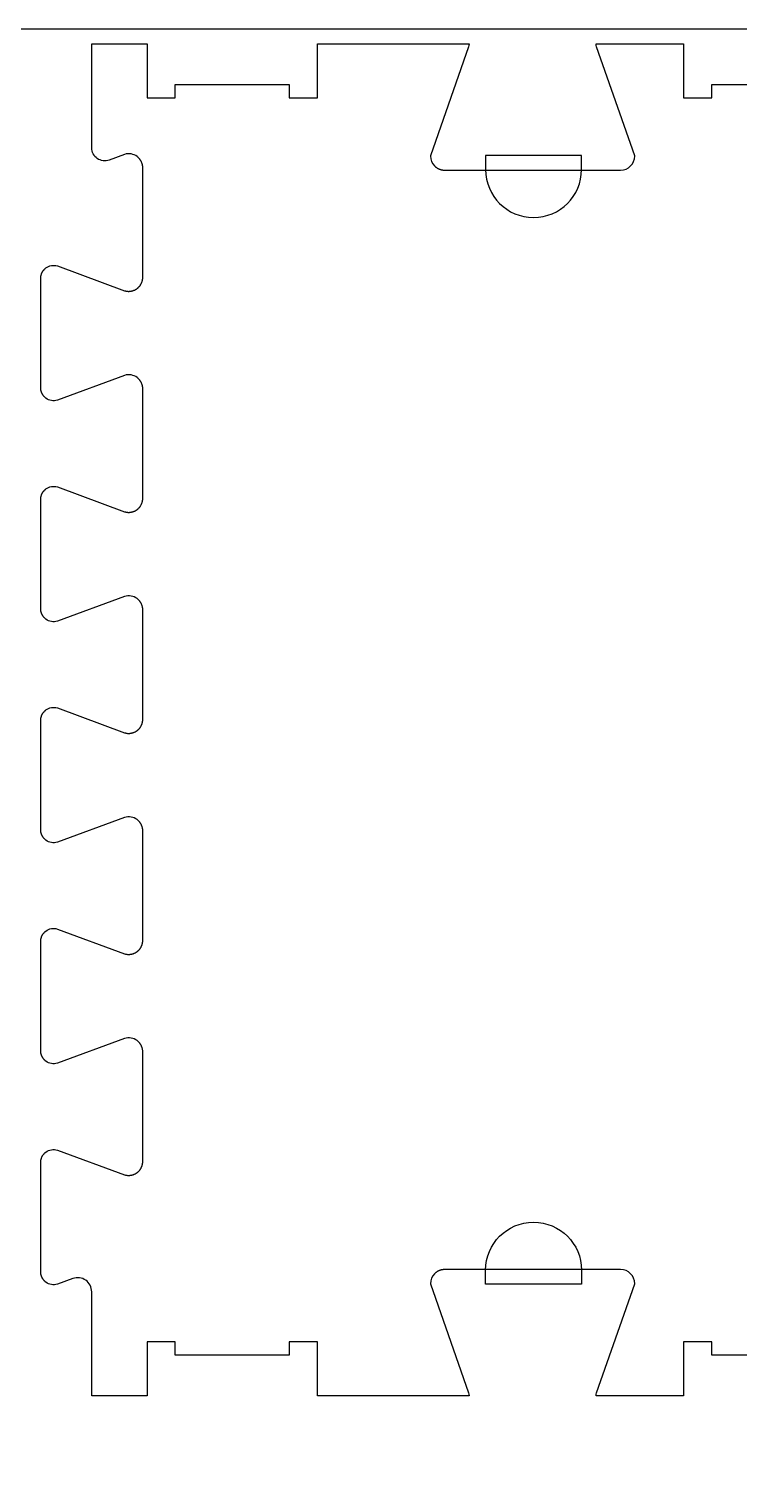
# Model space of a CAD drawing. Extents: x 0 to 4485, y 0 to 17041.
# Drawn here: x 1309 to 1623, y 11251 to 11896 of the extents above; entities that cross this region are included whole.
import ezdxf

# ---------------------------------------------------------------- set-up
doc = ezdxf.new("R2010")
doc.units = 0
for name, color, linetype in [('0_SHEET_SPRUCEPLY_2440X122', 1, 'CONTINUOUS'), ('4_ANYTOOL_CUTTHROUGH_OUTSI', 5, 'CONTINUOUS'), ('5_ANYTOOL_HALF_MILL_9MM_IN', 3, 'CONTINUOUS')]:
    doc.layers.add(name, color=color, linetype=linetype)

msp = doc.modelspace()

# ---------------------------------------------------------------- linework, layer by layer
at = {"layer": '0_SHEET_SPRUCEPLY_2440X122'}
msp.add_lwpolyline([(371.7, 11895.62), (371.7, 10675.62), (2811.7, 10675.62), (2811.7, 11895.62)], close=True, dxfattribs=at)
at = {"layer": '4_ANYTOOL_CUTTHROUGH_OUTSI', "color": 5}
msp.add_lwpolyline([(1661.63, 11307.58), (1611.13, 11307.58), (1611.13, 11313.58), (1598.63, 11313.58), (1598.63, 11313.33), (1598.63, 11289.58), (1559.83, 11289.58), (1559.83, 11289.58, -0.061485), (1560.06, 11290.97), (1576.96, 11339.25), (1576.97, 11339.29), (1576.97, 11339.33), (1576.97, 11339.33, 0.414214), (1570.72, 11345.58), (1492.72, 11345.58), (1492.57, 11345.58), (1492.42, 11345.57), (1492.27, 11345.56), (1492.12, 11345.55), (1491.97, 11345.53), (1491.82, 11345.51), (1491.67, 11345.49), (1491.52, 11345.46), (1491.37, 11345.43), (1491.21, 11345.4), (1491.07, 11345.36), (1490.92, 11345.31), (1490.77, 11345.27), (1490.62, 11345.22), (1490.48, 11345.16), (1490.33, 11345.1), (1490.19, 11345.04), (1490.05, 11344.98), (1489.91, 11344.91), (1489.77, 11344.84), (1489.64, 11344.76), (1489.5, 11344.69), (1489.37, 11344.6), (1489.24, 11344.52), (1489.11, 11344.43), (1488.99, 11344.34), (1488.87, 11344.25), (1488.75, 11344.16), (1488.63, 11344.06), (1488.52, 11343.96), (1488.41, 11343.85), (1488.3, 11343.75, 0.198912), (1486.47, 11339.33), (1486.47, 11339.29), (1486.49, 11339.25), (1503.38, 11290.97), (1503.38, 11290.97, -0.061485), (1503.62, 11289.58), (1486.15, 11289.58), (1436.4, 11289.58), (1436.4, 11313.58), (1423.9, 11313.58), (1423.9, 11307.58), (1373.4, 11307.58), (1373.4, 11313.58), (1360.9, 11313.58), (1360.9, 11289.58), (1336.4, 11289.58), (1336.4, 11335.72), (1336.4, 11335.72, 0.522088), (1327.99, 11341.58), (1321.19, 11339.07, -0.236725), (1316.11, 11339.96), (1315.98, 11340.06), (1315.85, 11340.17), (1315.73, 11340.27), (1315.61, 11340.38), (1315.49, 11340.5), (1315.37, 11340.62), (1315.26, 11340.74), (1315.15, 11340.87), (1315.04, 11341), (1314.94, 11341.13), (1314.84, 11341.27), (1314.74, 11341.41), (1314.65, 11341.55), (1314.57, 11341.7), (1314.48, 11341.85), (1314.4, 11342), (1314.33, 11342.15), (1314.26, 11342.31), (1314.19, 11342.46), (1314.13, 11342.62), (1314.08, 11342.78), (1314.03, 11342.94), (1313.98, 11343.11), (1313.94, 11343.27), (1313.91, 11343.43), (1313.88, 11343.6), (1313.85, 11343.76), (1313.83, 11343.93), (1313.81, 11344.09), (1313.8, 11344.25), (1313.79, 11344.42), (1313.79, 11344.58), (1313.79, 11393.08), (1313.79, 11393.25), (1313.8, 11393.41), (1313.81, 11393.57), (1313.83, 11393.74), (1313.85, 11393.9), (1313.88, 11394.06), (1313.91, 11394.23), (1313.94, 11394.39), (1313.98, 11394.56), (1314.03, 11394.72), (1314.08, 11394.88), (1314.14, 11395.04), (1314.2, 11395.2), (1314.26, 11395.36), (1314.33, 11395.51), (1314.4, 11395.67), (1314.48, 11395.82), (1314.57, 11395.96), (1314.65, 11396.11), (1314.74, 11396.25), (1314.84, 11396.39), (1314.94, 11396.53), (1315.04, 11396.66), (1315.15, 11396.79), (1315.26, 11396.92), (1315.37, 11397.04), (1315.49, 11397.16), (1315.61, 11397.28), (1315.73, 11397.39), (1315.85, 11397.5), (1315.98, 11397.6), (1316.11, 11397.7, -0.236725), (1321.19, 11398.59), (1350.96, 11387.59), (1350.97, 11387.59), (1350.97, 11387.59), (1351.14, 11387.54), (1351.31, 11387.5), (1351.48, 11387.46), (1351.66, 11387.43), (1351.84, 11387.4), (1352.02, 11387.37), (1352.2, 11387.35), (1352.38, 11387.34), (1352.56, 11387.33), (1352.75, 11387.33), (1352.93, 11387.33), (1353.11, 11387.34), (1353.3, 11387.35), (1353.48, 11387.37), (1353.67, 11387.39), (1353.85, 11387.42), (1354.03, 11387.46), (1354.21, 11387.5), (1354.39, 11387.54), (1354.57, 11387.59), (1354.74, 11387.65), (1354.92, 11387.71), (1355.09, 11387.78), (1355.26, 11387.85), (1355.42, 11387.92), (1355.59, 11388), (1355.75, 11388.08), (1355.9, 11388.17), (1356.06, 11388.26), (1356.21, 11388.36), (1356.35, 11388.46), (1356.5, 11388.56), (1356.64, 11388.67), (1356.77, 11388.78), (1356.91, 11388.9), (1357.04, 11389.02), (1357.17, 11389.14), (1357.3, 11389.27), (1357.42, 11389.41), (1357.54, 11389.54), (1357.66, 11389.69), (1357.77, 11389.83), (1357.88, 11389.98), (1357.98, 11390.13), (1358.08, 11390.29), (1358.17, 11390.45), (1358.26, 11390.61), (1358.35, 11390.77), (1358.43, 11390.94), (1358.51, 11391.11), (1358.58, 11391.28), (1358.64, 11391.45), (1358.7, 11391.63), (1358.76, 11391.8), (1358.81, 11391.98), (1358.85, 11392.16), (1358.89, 11392.33), (1358.92, 11392.51), (1358.95, 11392.69), (1358.98, 11392.87), (1358.99, 11393.05), (1359.01, 11393.22), (1359.01, 11393.4), (1359.02, 11393.58), (1359.02, 11442.08), (1359.01, 11442.26), (1359.01, 11442.44), (1358.99, 11442.61), (1358.98, 11442.79), (1358.95, 11442.97), (1358.92, 11443.15), (1358.89, 11443.33), (1358.85, 11443.51), (1358.81, 11443.68), (1358.76, 11443.86), (1358.7, 11444.04), (1358.64, 11444.21), (1358.58, 11444.38), (1358.51, 11444.55), (1358.43, 11444.72), (1358.35, 11444.89), (1358.27, 11445.05), (1358.18, 11445.22), (1358.08, 11445.37), (1357.98, 11445.53), (1357.88, 11445.68), (1357.77, 11445.83), (1357.66, 11445.98), (1357.54, 11446.12), (1357.42, 11446.25), (1357.3, 11446.39), (1357.17, 11446.52), (1357.04, 11446.64), (1356.91, 11446.76), (1356.77, 11446.88), (1356.64, 11446.99), (1356.5, 11447.1, 0.237079), (1350.97, 11448.07), (1350.96, 11448.07), (1350.96, 11448.07), (1321.19, 11437.07), (1321.19, 11437.07, -0.236725), (1316.11, 11437.96), (1315.98, 11438.06), (1315.85, 11438.17), (1315.73, 11438.27), (1315.61, 11438.38), (1315.49, 11438.5), (1315.37, 11438.62), (1315.26, 11438.74), (1315.15, 11438.87), (1315.04, 11439), (1314.94, 11439.13), (1314.84, 11439.27), (1314.74, 11439.41), (1314.65, 11439.55), (1314.57, 11439.7), (1314.48, 11439.85), (1314.4, 11440), (1314.33, 11440.15), (1314.26, 11440.31), (1314.2, 11440.46), (1314.14, 11440.62), (1314.08, 11440.78), (1314.03, 11440.94), (1313.98, 11441.11), (1313.94, 11441.27), (1313.91, 11441.43), (1313.88, 11441.6), (1313.85, 11441.76), (1313.83, 11441.93), (1313.81, 11442.09), (1313.8, 11442.25), (1313.79, 11442.42), (1313.79, 11442.58), (1313.79, 11491.08), (1313.79, 11491.25), (1313.8, 11491.41), (1313.81, 11491.57), (1313.83, 11491.74), (1313.85, 11491.9), (1313.88, 11492.06), (1313.91, 11492.23), (1313.94, 11492.39), (1313.98, 11492.56), (1314.03, 11492.72), (1314.08, 11492.88), (1314.14, 11493.04), (1314.2, 11493.2), (1314.26, 11493.36), (1314.33, 11493.51), (1314.4, 11493.67), (1314.48, 11493.82), (1314.57, 11493.96), (1314.65, 11494.11), (1314.75, 11494.25), (1314.84, 11494.39), (1314.94, 11494.53), (1315.04, 11494.66), (1315.15, 11494.79), (1315.26, 11494.92), (1315.37, 11495.04), (1315.49, 11495.16), (1315.61, 11495.28), (1315.73, 11495.39), (1315.86, 11495.5), (1315.98, 11495.6), (1316.11, 11495.7, -0.236725), (1321.19, 11496.59), (1350.96, 11485.59), (1350.97, 11485.59), (1350.97, 11485.59), (1351.14, 11485.54), (1351.31, 11485.5), (1351.48, 11485.46), (1351.66, 11485.43), (1351.84, 11485.4), (1352.02, 11485.37), (1352.2, 11485.35), (1352.38, 11485.34), (1352.56, 11485.33), (1352.75, 11485.33), (1352.93, 11485.33), (1353.11, 11485.34), (1353.3, 11485.35), (1353.48, 11485.37), (1353.67, 11485.39), (1353.85, 11485.42), (1354.03, 11485.46), (1354.21, 11485.5), (1354.39, 11485.54), (1354.57, 11485.59), (1354.74, 11485.65), (1354.92, 11485.71), (1355.09, 11485.78), (1355.26, 11485.85), (1355.42, 11485.92), (1355.59, 11486), (1355.75, 11486.08), (1355.9, 11486.17), (1356.06, 11486.26), (1356.21, 11486.36), (1356.35, 11486.46), (1356.5, 11486.56), (1356.64, 11486.67), (1356.77, 11486.78), (1356.91, 11486.9), (1357.04, 11487.02), (1357.17, 11487.14), (1357.3, 11487.27), (1357.42, 11487.41), (1357.54, 11487.54), (1357.66, 11487.69), (1357.77, 11487.83), (1357.88, 11487.98), (1357.98, 11488.13), (1358.08, 11488.29), (1358.18, 11488.45), (1358.27, 11488.61), (1358.35, 11488.77), (1358.43, 11488.94), (1358.51, 11489.11), (1358.58, 11489.28), (1358.64, 11489.45), (1358.7, 11489.63), (1358.76, 11489.8), (1358.81, 11489.98), (1358.85, 11490.16), (1358.89, 11490.33), (1358.92, 11490.51), (1358.95, 11490.69), (1358.98, 11490.87), (1358.99, 11491.05), (1359.01, 11491.22), (1359.01, 11491.4), (1359.02, 11491.58), (1359.02, 11540.08), (1359.01, 11540.26), (1359.01, 11540.44), (1358.99, 11540.61), (1358.98, 11540.79), (1358.95, 11540.97), (1358.93, 11541.15), (1358.89, 11541.33), (1358.85, 11541.51), (1358.81, 11541.68), (1358.76, 11541.86), (1358.7, 11542.04), (1358.64, 11542.21), (1358.58, 11542.38), (1358.51, 11542.55), (1358.43, 11542.72), (1358.35, 11542.89), (1358.27, 11543.05), (1358.18, 11543.22), (1358.08, 11543.37), (1357.98, 11543.53), (1357.88, 11543.68), (1357.77, 11543.83), (1357.66, 11543.98), (1357.54, 11544.12), (1357.42, 11544.25), (1357.3, 11544.39), (1357.17, 11544.52), (1357.04, 11544.64), (1356.91, 11544.76), (1356.77, 11544.88), (1356.64, 11544.99), (1356.5, 11545.1, 0.237079), (1350.97, 11546.07), (1350.96, 11546.07), (1350.96, 11546.07), (1321.19, 11535.07), (1321.19, 11535.07, -0.236725), (1316.11, 11535.96), (1315.98, 11536.06), (1315.86, 11536.17), (1315.73, 11536.27), (1315.61, 11536.38), (1315.49, 11536.5), (1315.37, 11536.62), (1315.26, 11536.74), (1315.15, 11536.87), (1315.04, 11537), (1314.94, 11537.13), (1314.84, 11537.27), (1314.75, 11537.41), (1314.65, 11537.55), (1314.57, 11537.7), (1314.48, 11537.85), (1314.4, 11538), (1314.33, 11538.15), (1314.26, 11538.31), (1314.2, 11538.46), (1314.14, 11538.62), (1314.08, 11538.78), (1314.03, 11538.94), (1313.98, 11539.11), (1313.94, 11539.27), (1313.91, 11539.43), (1313.88, 11539.6), (1313.85, 11539.76), (1313.83, 11539.93), (1313.81, 11540.09), (1313.8, 11540.25), (1313.79, 11540.42), (1313.79, 11540.58), (1313.79, 11589.08), (1313.8, 11589.25), (1313.8, 11589.41), (1313.81, 11589.57), (1313.83, 11589.74), (1313.85, 11589.9), (1313.88, 11590.06), (1313.91, 11590.23), (1313.94, 11590.39), (1313.98, 11590.56), (1314.03, 11590.72), (1314.08, 11590.88), (1314.14, 11591.04), (1314.2, 11591.2), (1314.26, 11591.36), (1314.33, 11591.51), (1314.41, 11591.67), (1314.48, 11591.82), (1314.57, 11591.96), (1314.65, 11592.11), (1314.75, 11592.25), (1314.84, 11592.39), (1314.94, 11592.53), (1315.04, 11592.66), (1315.15, 11592.79), (1315.26, 11592.92), (1315.37, 11593.04), (1315.49, 11593.16), (1315.61, 11593.28), (1315.73, 11593.39), (1315.86, 11593.5), (1315.98, 11593.6), (1316.11, 11593.7, -0.236725), (1321.19, 11594.59), (1350.96, 11583.59), (1350.97, 11583.59), (1350.97, 11583.59), (1351.14, 11583.54), (1351.31, 11583.5), (1351.49, 11583.46), (1351.66, 11583.43), (1351.84, 11583.4), (1352.02, 11583.37), (1352.2, 11583.35), (1352.38, 11583.34), (1352.56, 11583.33), (1352.75, 11583.33), (1352.93, 11583.33), (1353.11, 11583.34), (1353.3, 11583.35), (1353.48, 11583.37), (1353.67, 11583.39), (1353.85, 11583.42), (1354.03, 11583.46), (1354.21, 11583.5), (1354.39, 11583.54), (1354.57, 11583.59), (1354.74, 11583.65), (1354.92, 11583.71), (1355.09, 11583.78), (1355.26, 11583.85), (1355.42, 11583.92), (1355.59, 11584), (1355.75, 11584.08), (1355.9, 11584.17), (1356.06, 11584.26), (1356.21, 11584.36), (1356.35, 11584.46), (1356.5, 11584.56), (1356.64, 11584.67), (1356.77, 11584.78), (1356.91, 11584.9), (1357.04, 11585.02), (1357.17, 11585.14), (1357.3, 11585.27), (1357.42, 11585.41), (1357.54, 11585.54), (1357.66, 11585.69), (1357.77, 11585.83), (1357.88, 11585.98), (1357.98, 11586.13), (1358.08, 11586.29), (1358.18, 11586.45), (1358.27, 11586.61), (1358.35, 11586.77), (1358.43, 11586.94), (1358.51, 11587.11), (1358.58, 11587.28), (1358.64, 11587.45), (1358.7, 11587.63), (1358.76, 11587.8), (1358.81, 11587.98), (1358.85, 11588.16), (1358.89, 11588.33), (1358.93, 11588.51), (1358.95, 11588.69), (1358.98, 11588.87), (1358.99, 11589.05), (1359.01, 11589.22), (1359.01, 11589.4), (1359.02, 11589.58), (1359.02, 11638.08), (1359.01, 11638.26), (1359.01, 11638.44), (1358.99, 11638.61), (1358.98, 11638.79), (1358.95, 11638.97), (1358.93, 11639.15), (1358.89, 11639.33), (1358.85, 11639.51), (1358.81, 11639.68), (1358.76, 11639.86), (1358.7, 11640.04), (1358.64, 11640.21), (1358.58, 11640.38), (1358.51, 11640.55), (1358.43, 11640.72), (1358.35, 11640.89), (1358.27, 11641.05), (1358.18, 11641.22), (1358.08, 11641.37), (1357.98, 11641.53), (1357.88, 11641.68), (1357.77, 11641.83), (1357.66, 11641.98), (1357.54, 11642.12), (1357.42, 11642.25), (1357.3, 11642.39), (1357.17, 11642.52), (1357.04, 11642.64), (1356.91, 11642.76), (1356.78, 11642.88), (1356.64, 11642.99), (1356.5, 11643.1, 0.237079), (1350.97, 11644.07), (1350.96, 11644.07), (1350.96, 11644.07), (1321.19, 11633.07), (1321.19, 11633.07, -0.236725), (1316.11, 11633.96), (1315.98, 11634.06), (1315.86, 11634.17), (1315.73, 11634.27), (1315.61, 11634.38), (1315.49, 11634.5), (1315.37, 11634.62), (1315.26, 11634.74), (1315.15, 11634.87), (1315.04, 11635), (1314.94, 11635.13), (1314.84, 11635.27), (1314.75, 11635.41), (1314.65, 11635.55), (1314.57, 11635.7), (1314.48, 11635.85), (1314.41, 11636), (1314.33, 11636.15), (1314.26, 11636.31), (1314.2, 11636.46), (1314.14, 11636.62), (1314.08, 11636.78), (1314.03, 11636.94), (1313.98, 11637.11), (1313.94, 11637.27), (1313.91, 11637.43), (1313.88, 11637.6), (1313.85, 11637.76), (1313.83, 11637.93), (1313.81, 11638.09), (1313.8, 11638.25), (1313.8, 11638.42), (1313.79, 11638.58), (1313.79, 11687.08), (1313.8, 11687.25), (1313.8, 11687.41), (1313.81, 11687.57), (1313.83, 11687.74), (1313.85, 11687.9), (1313.88, 11688.06), (1313.91, 11688.23), (1313.94, 11688.39), (1313.99, 11688.56), (1314.03, 11688.72), (1314.08, 11688.88), (1314.14, 11689.04), (1314.2, 11689.2), (1314.26, 11689.36), (1314.33, 11689.51), (1314.41, 11689.67), (1314.48, 11689.82), (1314.57, 11689.96), (1314.65, 11690.11), (1314.75, 11690.25), (1314.84, 11690.39), (1314.94, 11690.53), (1315.04, 11690.66), (1315.15, 11690.79), (1315.26, 11690.92), (1315.37, 11691.04), (1315.49, 11691.16), (1315.61, 11691.28), (1315.73, 11691.39), (1315.86, 11691.5), (1315.98, 11691.6), (1316.11, 11691.7, -0.236725), (1321.19, 11692.59), (1350.96, 11681.59), (1350.97, 11681.59), (1350.97, 11681.59), (1351.14, 11681.54), (1351.31, 11681.5), (1351.49, 11681.46), (1351.66, 11681.43), (1351.84, 11681.4), (1352.02, 11681.37), (1352.2, 11681.35), (1352.38, 11681.34), (1352.56, 11681.33), (1352.75, 11681.33), (1352.93, 11681.33), (1353.12, 11681.34), (1353.3, 11681.35), (1353.48, 11681.37), (1353.67, 11681.39), (1353.85, 11681.42), (1354.03, 11681.46), (1354.21, 11681.5), (1354.39, 11681.54), (1354.57, 11681.59), (1354.75, 11681.65), (1354.92, 11681.71), (1355.09, 11681.78), (1355.26, 11681.85), (1355.43, 11681.92), (1355.59, 11682), (1355.75, 11682.08), (1355.91, 11682.17), (1356.06, 11682.26), (1356.21, 11682.36), (1356.36, 11682.46), (1356.5, 11682.56), (1356.64, 11682.67), (1356.78, 11682.78), (1356.91, 11682.9), (1357.04, 11683.02), (1357.17, 11683.14), (1357.3, 11683.27), (1357.42, 11683.41), (1357.54, 11683.54), (1357.66, 11683.69), (1357.77, 11683.83), (1357.88, 11683.98), (1357.98, 11684.13), (1358.08, 11684.29), (1358.18, 11684.45), (1358.27, 11684.61), (1358.35, 11684.77), (1358.43, 11684.94), (1358.51, 11685.11), (1358.58, 11685.28), (1358.64, 11685.45), (1358.7, 11685.63), (1358.76, 11685.8), (1358.81, 11685.98), (1358.85, 11686.16), (1358.89, 11686.33), (1358.93, 11686.51), (1358.95, 11686.69), (1358.98, 11686.87), (1358.99, 11687.05), (1359.01, 11687.22), (1359.01, 11687.4), (1359.02, 11687.58), (1359.02, 11736.08), (1359.02, 11736.26), (1359.01, 11736.44), (1359, 11736.61), (1358.98, 11736.79), (1358.95, 11736.97), (1358.93, 11737.15), (1358.89, 11737.33), (1358.85, 11737.51), (1358.81, 11737.68), (1358.76, 11737.86), (1358.7, 11738.04), (1358.64, 11738.21), (1358.58, 11738.38), (1358.51, 11738.55), (1358.43, 11738.72), (1358.35, 11738.89), (1358.27, 11739.05), (1358.18, 11739.22), (1358.08, 11739.37), (1357.98, 11739.53), (1357.88, 11739.68), (1357.77, 11739.83), (1357.66, 11739.98), (1357.54, 11740.12), (1357.42, 11740.25), (1357.3, 11740.39), (1357.17, 11740.52), (1357.04, 11740.64), (1356.91, 11740.76), (1356.78, 11740.88), (1356.64, 11740.99), (1356.5, 11741.1, 0.237079), (1350.97, 11742.07), (1350.96, 11742.07), (1350.96, 11742.07), (1321.19, 11731.07), (1321.19, 11731.07, -0.236725), (1316.11, 11731.96), (1315.98, 11732.06), (1315.86, 11732.17), (1315.73, 11732.27), (1315.61, 11732.38), (1315.49, 11732.5), (1315.37, 11732.62), (1315.26, 11732.74), (1315.15, 11732.87), (1315.04, 11733), (1314.94, 11733.13), (1314.84, 11733.27), (1314.75, 11733.41), (1314.65, 11733.55), (1314.57, 11733.7), (1314.48, 11733.85), (1314.41, 11734), (1314.33, 11734.15), (1314.26, 11734.31), (1314.2, 11734.46), (1314.14, 11734.62), (1314.08, 11734.78), (1314.03, 11734.94), (1313.99, 11735.11), (1313.94, 11735.27), (1313.91, 11735.43), (1313.88, 11735.6), (1313.85, 11735.76), (1313.83, 11735.93), (1313.81, 11736.09), (1313.8, 11736.25), (1313.8, 11736.42), (1313.79, 11736.58), (1313.79, 11785.08), (1313.8, 11785.25), (1313.8, 11785.41), (1313.81, 11785.57), (1313.83, 11785.74), (1313.85, 11785.9), (1313.88, 11786.06), (1313.91, 11786.23), (1313.94, 11786.39), (1313.99, 11786.56), (1314.03, 11786.72), (1314.08, 11786.88), (1314.14, 11787.04), (1314.2, 11787.2), (1314.26, 11787.36), (1314.33, 11787.51), (1314.41, 11787.67), (1314.48, 11787.82), (1314.57, 11787.96), (1314.66, 11788.11), (1314.75, 11788.25), (1314.84, 11788.39), (1314.94, 11788.53), (1315.05, 11788.66), (1315.15, 11788.79), (1315.26, 11788.92), (1315.38, 11789.04), (1315.49, 11789.16), (1315.61, 11789.28), (1315.73, 11789.39), (1315.86, 11789.5), (1315.98, 11789.6), (1316.11, 11789.7, -0.236725), (1321.19, 11790.59), (1350.96, 11779.59), (1350.97, 11779.59), (1350.97, 11779.59), (1351.14, 11779.54), (1351.31, 11779.5), (1351.49, 11779.46), (1351.66, 11779.43), (1351.84, 11779.4), (1352.02, 11779.37), (1352.2, 11779.35), (1352.38, 11779.34), (1352.56, 11779.33), (1352.75, 11779.33), (1352.93, 11779.33), (1353.12, 11779.34), (1353.3, 11779.35), (1353.48, 11779.37), (1353.67, 11779.39), (1353.85, 11779.42), (1354.03, 11779.46), (1354.21, 11779.5), (1354.39, 11779.54), (1354.57, 11779.59), (1354.75, 11779.65), (1354.92, 11779.71), (1355.09, 11779.78), (1355.26, 11779.85), (1355.43, 11779.92), (1355.59, 11780), (1355.75, 11780.08), (1355.91, 11780.17), (1356.06, 11780.26), (1356.21, 11780.36), (1356.36, 11780.46), (1356.5, 11780.56), (1356.64, 11780.67), (1356.78, 11780.78), (1356.91, 11780.9), (1357.04, 11781.02), (1357.17, 11781.14), (1357.3, 11781.27), (1357.42, 11781.41), (1357.54, 11781.54), (1357.66, 11781.69), (1357.77, 11781.83), (1357.88, 11781.98), (1357.98, 11782.13), (1358.08, 11782.29), (1358.18, 11782.45), (1358.27, 11782.61), (1358.35, 11782.77), (1358.43, 11782.94), (1358.51, 11783.11), (1358.58, 11783.28), (1358.64, 11783.45), (1358.7, 11783.63), (1358.76, 11783.8), (1358.81, 11783.98), (1358.85, 11784.16), (1358.89, 11784.33), (1358.93, 11784.51), (1358.95, 11784.69), (1358.98, 11784.87), (1359, 11785.05), (1359.01, 11785.22), (1359.02, 11785.4), (1359.02, 11785.58), (1359.02, 11834.08), (1359.02, 11834.26), (1359.01, 11834.44), (1359, 11834.61), (1358.98, 11834.79), (1358.95, 11834.97), (1358.93, 11835.15), (1358.89, 11835.33), (1358.85, 11835.51), (1358.81, 11835.68), (1358.76, 11835.86), (1358.71, 11836.04), (1358.65, 11836.21), (1358.58, 11836.38), (1358.51, 11836.55), (1358.43, 11836.72), (1358.35, 11836.89), (1358.27, 11837.05), (1358.18, 11837.22), (1358.08, 11837.37), (1357.98, 11837.53), (1357.88, 11837.68), (1357.77, 11837.83), (1357.66, 11837.98), (1357.54, 11838.12), (1357.42, 11838.25), (1357.3, 11838.39), (1357.17, 11838.52), (1357.04, 11838.64), (1356.91, 11838.76), (1356.78, 11838.88), (1356.64, 11838.99), (1356.5, 11839.1, 0.237079), (1350.97, 11840.07), (1350.96, 11840.07), (1350.96, 11840.07), (1344.15, 11837.55), (1344.15, 11837.55, -0.522087), (1336.41, 11842.94), (1336.4, 11889.08), (1360.9, 11889.08), (1360.9, 11865.08), (1373.4, 11865.08), (1373.4, 11871.08), (1423.9, 11871.08), (1423.9, 11865.08), (1436.4, 11865.08), (1436.4, 11889.08), (1486.15, 11889.08), (1503.62, 11889.08), (1503.62, 11889.08, -0.061485), (1503.38, 11887.69), (1486.49, 11839.41), (1486.47, 11839.37), (1486.47, 11839.33), (1486.47, 11839.33, 0.198912), (1488.3, 11834.91), (1488.41, 11834.81), (1488.52, 11834.7), (1488.63, 11834.6), (1488.75, 11834.51), (1488.87, 11834.41), (1488.99, 11834.32), (1489.11, 11834.23), (1489.24, 11834.14), (1489.37, 11834.06), (1489.5, 11833.97), (1489.64, 11833.9), (1489.77, 11833.82), (1489.91, 11833.75), (1490.05, 11833.68), (1490.19, 11833.62), (1490.33, 11833.56), (1490.48, 11833.5), (1490.62, 11833.44), (1490.77, 11833.39), (1490.92, 11833.35), (1491.07, 11833.3), (1491.21, 11833.27), (1491.37, 11833.23), (1491.52, 11833.2), (1491.67, 11833.17), (1491.82, 11833.15), (1491.97, 11833.13), (1492.12, 11833.11), (1492.27, 11833.1), (1492.42, 11833.09), (1492.57, 11833.08), (1492.72, 11833.08), (1570.72, 11833.08, 0.414214), (1576.97, 11839.33), (1576.97, 11839.37), (1576.96, 11839.41), (1560.06, 11887.69), (1560.06, 11887.69, -0.061485), (1559.83, 11889.08), (1598.63, 11889.08), (1598.63, 11865.08), (1611.13, 11865.08), (1611.13, 11871.08), (1661.63, 11871.08)], format="xyb", dxfattribs=at)
at = {"layer": '5_ANYTOOL_HALF_MILL_9MM_IN'}
for points in [[(1510.89, 11833.33, 1), (1553.39, 11833.33), (1553.39, 11833.58), (1553.39, 11839.58), (1510.89, 11839.58), (1510.89, 11833.58), (1510.89, 11833.33)], [(1510.89, 11345.33, -1), (1553.39, 11345.33), (1553.39, 11345.08), (1553.39, 11339.08), (1510.89, 11339.08), (1510.89, 11345.08), (1510.89, 11345.33)]]:
    msp.add_lwpolyline(points, format="xyb", close=True, dxfattribs=at)

doc.saveas('drawing.dxf')
